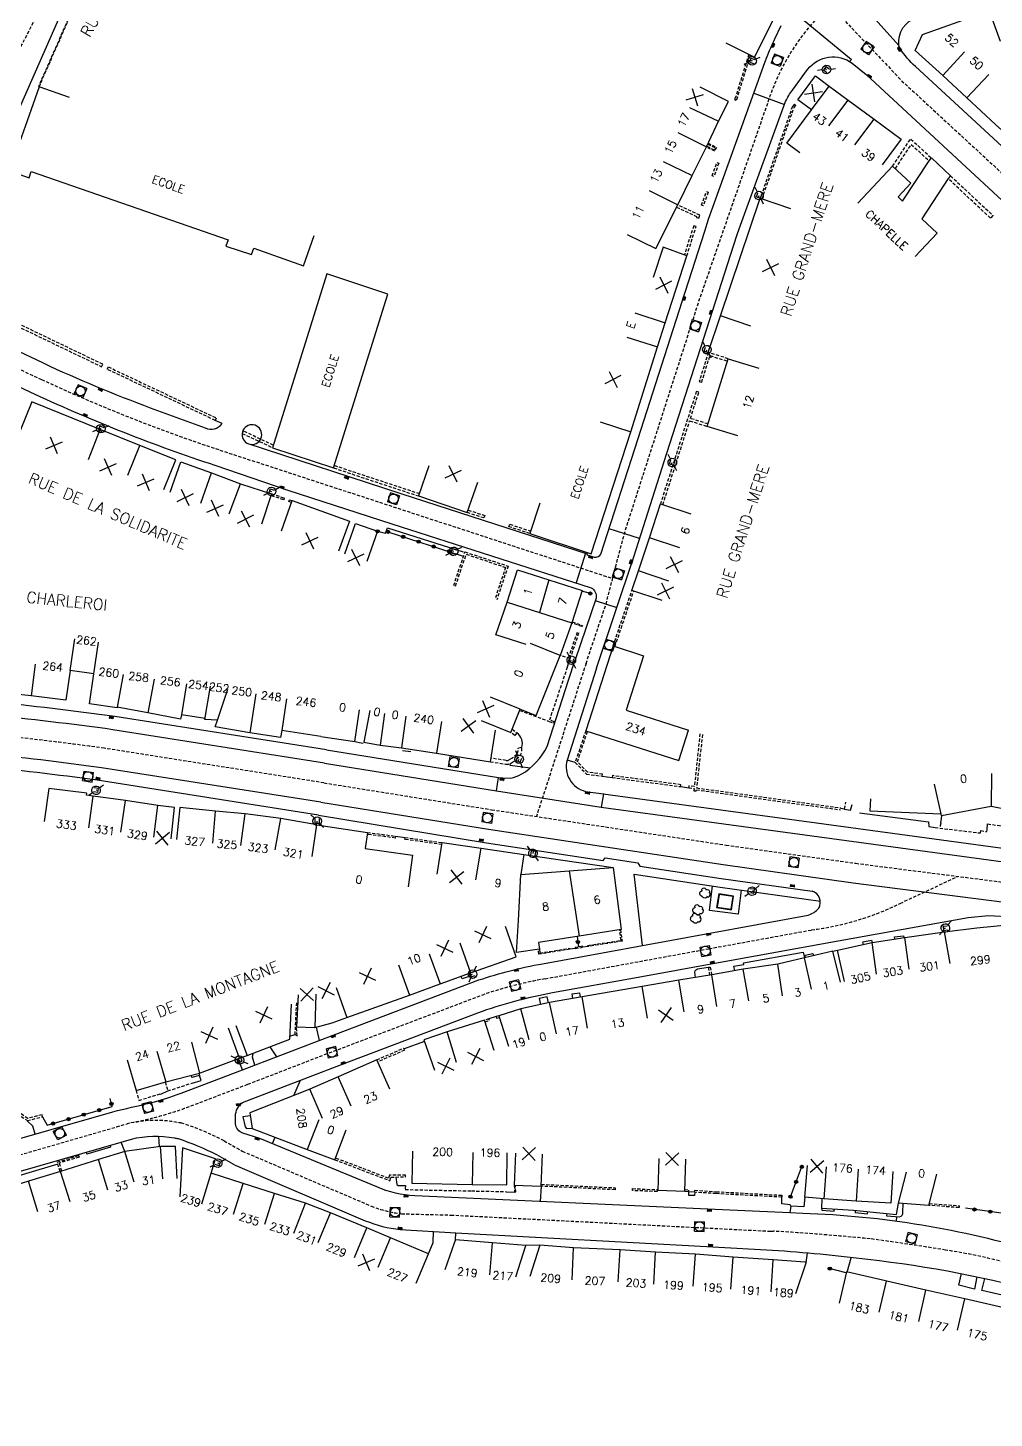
# Model space of a CAD drawing. Header units: millimetres. Extents: x 155999 to 157000, y 121000 to 122000.
# Drawn here: x 156658.4 to 156809.3, y 121333.4 to 121550.5 of the extents above; entities that cross this region are included whole.
import ezdxf
from ezdxf.enums import TextEntityAlignment as Align

# ---------------------------------------------------------------- set-up
doc = ezdxf.new("R2010")
doc.units = ezdxf.units.MM
doc.linetypes.add('DASHED', pattern=[0.75, 0.5, -0.25])
doc.layers.get('0').update_dxf_attribs({"linetype": 'CONTINUOUS'})
for name, color, linetype in [('W0001', 6, 'DASHED'), ('W0008', 7, 'CONTINUOUS'), ('W0100', 7, 'CONTINUOUS'), ('W0112', 1, 'DASHED'), ('W0300', 7, 'CONTINUOUS'), ('W0322', 7, 'CONTINUOUS'), ('W0334', 7, 'CONTINUOUS'), ('W0400', 7, 'CONTINUOUS'), ('W0420', 7, 'CONTINUOUS'), ('W0471', 7, 'CONTINUOUS'), ('W0984', 7, 'CONTINUOUS'), ('W0989', 7, 'CONTINUOUS'), ('W0991', 7, 'CONTINUOUS'), ('W1102', 7, 'CONTINUOUS')]:
    doc.layers.add(name, color=color, linetype=linetype)
doc.styles.get("Standard").update_dxf_attribs({"font": 'romans.shx', "width": 0.85})

# ---------------------------------------------------------------- blocks, each defined once
blk = doc.blocks.new('T420')
for p, q in [((0.75, 0.75), (-0.75, 0.75)), ((-0.75, 0.75), (-0.75, -0.75)), ((0.75, 0.75), (0.75, -0.75)), ((0.75, -0.75), (-0.75, -0.75))]:
    blk.add_line(p, q)
blk.add_ellipse((0, 0), major_axis=(-0.53, 0.53), ratio=1, start_param=3.926991, end_param=10.210176)
blk = doc.blocks.new('T400')
for p, q in [((-0.15, 0.3), (0.15, 0.3)), ((-0.15, -0.25), (-0.15, 0.3)), ((-0.15, 0.15), (0.15, 0.15)), ((-0.15, 0), (0.15, 0)), ((0.15, 0.3), (0.15, -0.25)), ((-0.15, -0.15), (0.15, -0.15)), ((-0.15, -0.25), (-0.15, -0.3)), ((-0.15, -0.3), (0.15, -0.3)), ((0.15, -0.3), (0.15, -0.25))]:
    blk.add_line(p, q)
blk = doc.blocks.new('T471')
for p, q in [((-0.333334, 0.333334), (-0.333334, -0.333334)), ((-0.333334, 0.333334), (0.333334, 0.333334)), ((-0.333334, 0), (0, 0)), ((0.500001, 0.500001), (1.000002, 1.000002)), ((-0.500001, -0.500001), (-1.000002, -1.000002)), ((-0.333334, -0.333334), (0.333334, -0.333334))]:
    blk.add_line(p, q)
blk.add_ellipse((0, 0), major_axis=(0.471405, 0.471405), ratio=1, start_param=5.4977871438, end_param=11.780972451)
blk = doc.blocks.new('T300')
for p, q in [((-0.8, 0.51), (-0.86, 0.34)), ((-0.86, 0.34), (-0.86, 0.17)), ((-0.86, 0.17), (-0.74, 0.06)), ((-0.69, 0.63), (-0.8, 0.51)), ((-0.8, -0.06), (-0.74, 0.06)), ((-0.74, 0.06), (-0.69, 0.11)), ((-0.57, 0.69), (-0.69, 0.63)), ((-0.46, 0.69), (-0.57, 0.69)), ((-0.29, 0.63), (-0.46, 0.69)), ((-0.29, 0.63), (-0.17, 0.74)), ((-0.23, 0.57), (-0.29, 0.63)), ((-0.17, 0.74), (-0.06, 0.8)), ((-0.06, 0.8), (0.06, 0.8)), ((0.06, 0.8), (0.23, 0.74)), ((0.23, 0.74), (0.34, 0.63)), ((0.34, 0.63), (0.4, 0.51)), ((0.46, 0.46), (0.34, 0.46)), ((0.4, 0.51), (0.4, 0.46)), ((0.57, 0.4), (0.46, 0.46)), ((0.57, 0.4), (0.69, 0.29)), ((0.69, 0.29), (0.74, 0.17)), ((0.74, 0.06), (0.69, -0.17)), ((0.74, 0.17), (0.74, 0.06)), ((-0.8, -0.17), (-0.8, -0.06)), ((-0.8, -0.23), (-0.8, -0.17)), ((-0.74, -0.34), (-0.8, -0.23)), ((-0.69, -0.4), (-0.74, -0.34)), ((-0.51, -0.46), (-0.69, -0.4)), ((-0.4, -0.46), (-0.51, -0.46)), ((-0.4, -0.46), (-0.34, -0.46)), ((-0.34, -0.46), (-0.34, -0.4)), ((-0.34, -0.51), (-0.34, -0.46)), ((-0.29, -0.63), (-0.34, -0.51)), ((-0.17, -0.74), (-0.29, -0.63)), ((-0.06, -0.8), (-0.17, -0.74)), ((0.06, -0.8), (-0.06, -0.8)), ((0.17, -0.74), (0.06, -0.8)), ((0.23, -0.69), (0.17, -0.74)), ((0.29, -0.46), (0.23, -0.46)), ((0.29, -0.63), (0.23, -0.69)), ((0.46, -0.4), (0.29, -0.46)), ((0.34, -0.51), (0.29, -0.63)), ((0.34, -0.51), (0.34, -0.46)), ((0.57, -0.34), (0.46, -0.4)), ((0.63, -0.29), (0.57, -0.34)), ((0.69, -0.17), (0.63, -0.29))]:
    blk.add_line(p, q)
blk = doc.blocks.new('t322o')
at = {"color": 0, "linetype": 'Continuous'}
for radius in [0.25, 0.15]:
    blk.add_circle((0, 0), radius, dxfattribs=at)
blk = doc.blocks.new('t991o')
at = {"color": 0, "linetype": 'Continuous'}
for p, q in [((-1, 1), (1, -1)), ((-1, -1), (1, 1))]:
    blk.add_line(p, q, dxfattribs=at)

msp = doc.modelspace()

# ---------------------------------------------------------------- linework, layer by layer
at = {"layer": 'W0001', "flags": 128}
for points in [[(156473.19, 121740.25), (156488.24, 121731.59), (156535.12, 121704.7), (156567.39, 121686.25), (156581.24, 121678.28), (156617.28, 121657.54), (156656.65, 121635.19), (156692.08, 121614.92), (156713.06, 121602.29, -0.011708), (156758.64, 121573.38), (156772.71, 121564.41, -0.052431), (156778.62, 121559.36), (156794.91, 121542.19), (156814.81, 121523.84), (156828.76, 121510.98), (156860.75, 121481.64), (156885.26, 121459.31), (156888.8, 121456.11, -0.026908), (156901.7, 121442.1, -0.024005), (156907.62, 121434.69), (156923.71, 121412.62)], [(156636.22, 121506.98), (156658.72, 121550.26, 0.148044), (156664.84, 121582.88, -3.756714)], [(156745.57, 121451.24), (156748.69, 121460.52), (156751.55, 121471.5), (156763.2, 121507.81), (156774.34, 121539.87, -0.126615), (156783.72, 121553.98, -0.210922)]]:
    msp.add_lwpolyline(points, format="xyb", dxfattribs=at)
at = {"layer": 'W0001'}
for points in [[(156602.7, 121522.7), (156624.07, 121512.68), (156660.55, 121495.56, 0.028906), (156688.38, 121484.56), (156749.73, 121464.51)], [(156704.64, 121432.59), (156670.34, 121437.99, 0.01822), (156632.2, 121441.86, 0.019069), (156604.13, 121442.89)], [(156704.64, 121432.59), (156730.83, 121428.4), (156767.45, 121422.87), (156787.69, 121420.03), (156821.09, 121415.75), (156840.59, 121413.23), (156870.62, 121409.28, -0.03031), (156883.81, 121406.8), (156902.82, 121401.03), (156923.15, 121393.84), (156934.01, 121389.73), (156959.64, 121380.03), (156968.88, 121376.58), (156998.19, 121365.58), (157000, 121364.89)], [(156675.3, 121379.64, 0.002418), (156678.13, 121380.31, 0.022511), (156683.16, 121381.88), (156692.77, 121385.53), (156704.73, 121390.15), (156729.62, 121399.56, -0.034391), (156739.18, 121402), (156764.75, 121406.69), (156780.78, 121409.62, 0.082786), (156794.65, 121413.77), (156803.63, 121417.99)], [(156607.75, 121360.1), (156651.22, 121372.78), (156653.48, 121373.44), (156672.26, 121378.87), (156673.92, 121379.35, -0.107336), (156681.7, 121379.57, -0.007706), (156682.47, 121379.44, -0.042636), (156689.04, 121376.7), (156691.88, 121375.08), (156712.03, 121366.5, 0.06955), (156716.75, 121365.3), (156724.46, 121365.1), (156774.28, 121362.58), (156774.82, 121362.58, -0.009605), (156789.94, 121361.39, -0.006178), (156801.73, 121359.63, -0.042049), (156816.62, 121356.05), (156829.14, 121351.99), (156851.69, 121343.85), (156900.18, 121326.48), (156924.01, 121318.84), (156968.76, 121303.38)]]:
    msp.add_lwpolyline(points, format="xyb", dxfattribs=at)
at = {"layer": 'W0001', "flags": 128}
msp.add_lwpolyline([(156745.57, 121451.24), (156737.82, 121427.34)], dxfattribs=at)
at = {"layer": 'W0008'}
for points in [[(156926.17, 121414.44), (156908.08, 121439.2, 0.016021), (156905.01, 121443.02), (156895.85, 121453.28, 0.033371), (156888.6, 121460.37), (156863.28, 121483.48), (156831.38, 121512.76), (156816.58, 121526.4), (156797, 121544.44, -0.06222), (156794.65, 121547.25, -0.083538), (156794.44, 121547.76, -0.362361), (156797.29, 121552.17), (156818.09, 121559.76), (156840.82, 121567.93), (156859.81, 121574.75), (156883.9, 121583.8)], [(156670.42, 121582.98), (156670.7, 121571.42, -0.121823), (156669.63, 121566.58), (156656.67, 121537.06)], [(156693.23, 121485.44, 8.862641), (156692.58, 121485.66), (156716.8, 121477.72), (156745.74, 121468.37), (156745.68, 121468.19), (156746.86, 121467.83, 0.29392), (156747.9, 121468.3), (156753.72, 121486.38), (156761.04, 121509.21), (156764.11, 121518.74), (156764.71, 121520.63), (156765.35, 121522.5), (156773.51, 121545.07), (156774.24, 121546.93, -0.012097), (156775.05, 121548.76), (156776.04, 121550.85, 0.3257)], [(156747.21, 121450.5), (156753.01, 121467.88), (156758.2, 121484.08), (156765.35, 121506.41), (156768.58, 121516.46), (156769.22, 121518.37), (156769.88, 121520.25), (156776.74, 121539, -0.054807), (156777.81, 121540.75), (156780.17, 121544, -0.408736), (156787.14, 121544.96), (156789.3, 121543.21), (156812.71, 121521.56), (156826.67, 121508.7), (156858.67, 121479.36), (156883.18, 121457.02), (156886.68, 121453.86, -0.026894), (156899.35, 121440.09, -0.024153), (156905.12, 121432.87), (156921.26, 121410.81)], [(156586.33, 121467.32), (156594.27, 121487.82), (156603.94, 121513.15, -0.343723), (156611.12, 121515.99), (156623.01, 121510.42), (156659.5, 121493.29, 0.028912), (156687.6, 121482.19), (156699.01, 121478.28), (156715.25, 121473.02), (156746.37, 121463.06, -0.332346), (156747.13, 121461.45), (156743.87, 121451.78)], [(156646.2, 121505.05), (156660.78, 121498.16, 0.020319), (156677.51, 121491.17), (156686.1, 121488.03, 0.372427), (156688.72, 121488.69), (156687.66, 121489.19)], [(156731.61, 121431.37), (156731.92, 121433.45), (156732.57, 121433.4), (156733.84, 121433.34, 0.097141), (156735.45, 121433.93, 0.147056), (156739.5, 121438.28), (156742.85, 121448.65), (156743.87, 121451.78)], [(156747.21, 121450.5), (156742.61, 121436.14, 0.420141), (156745.48, 121431.26), (156748.27, 121430.86), (156747.94, 121428.81)], [(156704.72, 121435.69), (156671.69, 121440.89, 0.016718), (156632.71, 121444.87, 0.018582), (156602.11, 121445.86), (156584.47, 121447.52)], [(156704.16, 121429.56), (156669.89, 121434.94, 0.018213), (156631.98, 121438.79, 0.021497), (156601.84, 121439.71), (156601.76, 121439.43), (156582.12, 121437.11)], [(156704.72, 121435.69), (156731.61, 121431.37), (156747.94, 121428.81), (156818.03, 121419.25), (156872.58, 121412.11, -0.03078), (156890.62, 121408.02), (156900.68, 121404.88), (156919.33, 121398.53), (156920.04, 121400.41, 0.777468), (156924.56, 121406.2), (156921.26, 121410.81)], [(156704.16, 121429.56), (156730.35, 121425.37), (156767, 121419.83), (156787.28, 121416.99), (156820.7, 121412.71), (156840.19, 121410.18), (156870.23, 121406.23, -0.030158), (156882.99, 121403.84), (156901.86, 121398.11), (156922.1, 121390.96), (156932.93, 121386.86), (156958.56, 121377.16), (156967.8, 121373.7), (156997.1, 121362.7), (157000, 121361.61)], [(156599.58, 121389.19), (156608.9, 121368.64, 0.148186), (156611.4, 121366.14, 0.059038), (156614.95, 121365.38, 0.052061), (156618.44, 121365.78), (156635.15, 121370.63), (156652.01, 121375.57), (156671.66, 121381.24, 0.003383), (156677.55, 121382.62, 0.022324), (156682.33, 121384.12), (156691.92, 121387.75), (156703.88, 121392.38), (156728.82, 121401.81, -0.034564), (156738.75, 121404.35), (156764.32, 121409.03), (156780.27, 121411.95, 0.160911), (156781.9, 121413.01, 0.490959), (156780.88, 121415.68)], [(156816.21, 121359.25, 0.06657), (156779.42, 121365.33), (156777.4, 121365.43), (156766.88, 121365.9), (156718.82, 121368.08, -0.088826), (156712.9, 121369.51), (156694.62, 121377.07), (156691.97, 121377.88, -0.268467), (156690.8, 121379.33), (156690.81, 121380.57, -0.220821), (156691.91, 121382.66), (156707.4, 121388.6), (156728.66, 121396.68, -0.040105), (156740.35, 121399.84), (156753.69, 121402.26), (156765.68, 121404.45), (156784.94, 121407.94), (156805.25, 121411.56), (156808.42, 121411.86), (156812.22, 121411.68)], [(156654.17, 121371.07), (156672.95, 121376.5), (156674.56, 121376.97, -0.107157), (156681.28, 121377.14, -0.006466), (156681.87, 121377.04, -0.041357), (156687.85, 121374.53), (156690.78, 121372.87), (156711.08, 121364.22, 0.070615), (156716.55, 121362.84), (156725.23, 121362.33), (156765.36, 121360.14), (156774.69, 121359.61, -0.017182), (156789.59, 121358.19, -0.042023), (156817.78, 121352.69), (156828.19, 121349.34), (156846.22, 121342.81), (156893.09, 121326.42, -0.202906), (156893.76, 121324.33)]]:
    msp.add_lwpolyline(points, format="xyb", dxfattribs=at)
msp.add_lwpolyline([(156753.95, 121419.59), (156766.69, 121417.67), (156780.88, 121415.68)], dxfattribs=at)
at = {"layer": 'W0100'}
for points in [[(156767.4, 121548.14), (156771.88, 121545.9), (156775.41, 121552.96), (156774.42, 121556.31), (156772.24, 121557.84), (156767.32, 121561.19), (156761.85, 121564.86), (156759.07, 121560.71)], [(156817.27, 121535.17), (156813.93, 121531.46), (156809.52, 121535.42), (156805.06, 121539.56), (156801.27, 121543.06), (156796.95, 121546.98), (156798.13, 121549.45), (156808.55, 121553.14), (156810.22, 121548.42)], [(156778.95, 121530.99), (156776.94, 121532.48), (156780.77, 121537.68), (156778.67, 121539.23), (156781.42, 121542.98)], [(156781.42, 121542.98), (156783.53, 121541.41), (156786.49, 121539.22), (156790.54, 121536.22), (156794.76, 121533.1), (156791.79, 121529.08)], [(156664.88, 121539.62), (156660.16, 121541.27), (156655.55, 121528.16), (156658.58, 121527.09), (156658.93, 121528.08), (156689.68, 121517.41), (156689.34, 121516.42), (156693.33, 121515.09), (156693.68, 121516.08), (156701.42, 121513.34), (156703.09, 121518.06)], [(156751.99, 121518.24), (156756.46, 121516.01), (156759.89, 121522.87), (156762.13, 121527.44), (156764.36, 121531.93), (156766.26, 121535.93), (156767.83, 121538.97), (156763.38, 121541.25)], [(156788.04, 121523.09), (156793.45, 121528.9), (156796.3, 121526.25), (156794.29, 121524.1), (156794.99, 121523.45), (156799.13, 121529.73), (156799.5, 121530.17), (156802.5, 121527.38), (156802.13, 121526.94), (156797.99, 121520.66), (156800.39, 121518.42), (156796.98, 121514.76)], [(156771.28, 121503.91), (156766.55, 121505.51), (156772.77, 121523.88), (156777.5, 121522.27)], [(156738.37, 121476.26), (156736.81, 121471.51), (156746.38, 121468.36), (156752.55, 121487.42), (156756.71, 121500.7), (156757.94, 121504.43), (156761.3, 121514.9), (156757.6, 121516.26), (156756.03, 121511.51)], [(156769.28, 121486.76), (156764.5, 121488.24), (156767.79, 121498.82), (156772.56, 121497.33)], [(156679.65, 121478.38), (156681.52, 121483.02), (156675.89, 121485.29), (156669.7, 121487.76), (156659.03, 121492.08), (156657.16, 121487.44)], [(156680.61, 121477.99), (156682.27, 121482.7), (156687.09, 121481.01), (156691.61, 121479.3), (156696.44, 121477.73), (156694.9, 121472.98)], [(156721.02, 121482.12), (156719.41, 121477.39), (156727.03, 121474.79), (156728.65, 121479.52)], [(156698, 121471.95), (156699.68, 121476.66), (156708.62, 121473.46), (156706.93, 121468.75)], [(156757.48, 121461.06), (156752.74, 121462.65), (156753.76, 121465.68), (156755.47, 121470.86), (156757.19, 121476.17), (156761.95, 121474.62)], [(156707.9, 121468.37), (156709.55, 121473.09), (156713, 121471.87), (156711.34, 121467.16)], [(156736.22, 121454.2), (156731.46, 121455.73), (156733.27, 121460.83), (156734.84, 121465.88), (156739.76, 121464.28), (156744.94, 121462.65), (156743.36, 121457.6), (156741.55, 121452.5)], [(156749.8, 121453.98), (156745.52, 121440.73), (156760.07, 121436.06), (156761.59, 121440.82)], [(156704.15, 121439.83), (156698.07, 121440.77), (156697.87, 121439.67), (156693.06, 121440.42), (156687.67, 121441.32), (156688.01, 121442.36), (156686.05, 121442.48), (156686.08, 121442.62), (156682.38, 121443.23), (156682.26, 121442.55), (156677.13, 121443.52), (156672.33, 121444.43), (156672.32, 121444.32), (156668.05, 121444.93), (156668.72, 121449.59), (156665, 121450.13), (156664.33, 121445.48), (156658.89, 121446.18), (156652.58, 121446.87), (156647.57, 121447.47), (156648.16, 121452.44)], [(156729.2, 121442.33), (156733.84, 121440.47), (156735.3, 121444.1), (156737.78, 121443.1), (156741.55, 121452.5)], [(156754.56, 121452.44), (156751.81, 121443.96), (156761.59, 121440.82)], [(156704.15, 121439.83), (156709.47, 121439.04), (156710.21, 121443.98)], [(156711.79, 121443.87), (156710.88, 121438.95), (156713.43, 121438.48), (156716.76, 121438.04), (156722.21, 121437.23), (156730.63, 121435.88), (156731.42, 121440.81)], [(156680.78, 121423.84), (156681.28, 121428.76), (156678.69, 121429.07), (156673.66, 121429.81), (156668.59, 121430.52), (156667.55, 121430.66), (156667.6, 121430.97), (156661.65, 121431.72), (156660.93, 121426.53)], [(156801.06, 121427.51), (156800, 121432.39)], [(156801.06, 121427.51), (156808.85, 121428.94), (156812.72, 121428.19), (156815.92, 121427.63), (156820.94, 121426.73), (156825.27, 121426.06), (156826.04, 121431)], [(156703.54, 121426.03), (156697.89, 121427.03), (156692.33, 121427.77), (156687.72, 121428.15), (156682.13, 121428.73), (156681.62, 121423.75)], [(156703.54, 121426.03), (156711.42, 121424.86), (156711.05, 121422.35), (156714.06, 121421.91), (156718.46, 121421.3), (156717.77, 121416.34)], [(156722.33, 121418.33), (156723.12, 121423.27), (156729.17, 121422.38), (156735.85, 121421.39), (156735.36, 121418.29), (156749.8, 121419.39), (156751.07, 121409.68), (156744.49, 121408.65), (156738.13, 121407.66), (156738.28, 121406.61), (156734.71, 121406.08)], [(156700.59, 121399.47), (156700.35, 121394.48), (156703.21, 121394.39), (156705.92, 121395.12), (156708.22, 121395.93), (156717.99, 121399.45), (156722.81, 121401.2), (156727.55, 121402.91), (156734.66, 121405.42), (156733, 121410.14)], [(156734.71, 121406.08), (156735.03, 121411.07)], [(156785.92, 121401.57), (156784.82, 121406.44), (156790.26, 121407.68), (156795.34, 121408.46), (156801.56, 121409.3), (156806.61, 121409.96), (156811.91, 121410.48), (156816.1, 121409.99), (156821.5, 121409.35), (156821.49, 121409.18), (156821.69, 121409.22), (156822.01, 121406.13), (156827.05, 121406.55), (156835.25, 121407.56), (156834.29, 121402.4)], [(156785.29, 121401.44), (156784.13, 121406.31), (156779.66, 121405.24), (156775.5, 121404.28), (156770.09, 121403.49), (156765.19, 121402.6), (156760.06, 121401.76), (156754.34, 121400.77), (156744.97, 121399.19), (156739.87, 121398.29), (156735.39, 121397.3), (156731.97, 121396.23), (156733.47, 121391.46)], [(156690.86, 121394.68), (156692.65, 121390.01), (156699.31, 121392.55), (156699.58, 121398.01)], [(156731.21, 121390.77), (156729.71, 121395.54), (156723.86, 121393.71), (156720.26, 121392.46), (156721.9, 121387.74)], [(156673.89, 121389.34), (156675.29, 121384.54), (156679.94, 121385.9), (156685.2, 121387.25), (156691.47, 121389.59), (156689.72, 121394.28)], [(156714.93, 121384.77), (156712.91, 121389.34), (156706.87, 121386.67), (156702.43, 121384.75), (156693.08, 121381.08), (156693.42, 121378.62), (156702.04, 121375.32), (156706.32, 121373.74), (156708.11, 121378.41)], [(156681.74, 121370.82), (156681.43, 121375.82), (156679.12, 121375.78), (156673.53, 121375.04)], [(156719.06, 121354.45), (156720.99, 121359.06), (156715.05, 121361.56), (156711.34, 121363.1), (156705.64, 121365.45), (156701.74, 121366.95), (156696.93, 121368.46), (156692.03, 121370.01), (156687, 121371.62), (156687.68, 121373.87), (156682.53, 121375.6), (156682.14, 121367.92)], [(156718.47, 121375.06), (156718.36, 121370.06), (156727.8, 121369.86), (156733.21, 121369.8), (156733.27, 121374.8)], [(156673.52, 121375.03), (156669.43, 121373.77), (156663.49, 121371.91), (156658.5, 121370.39), (156653.52, 121368.84), (156655.01, 121364.07)], [(156734.53, 121374.74), (156734.36, 121369.74), (156738.58, 121369.6), (156738.75, 121374.6)], [(156761.08, 121373.8), (156760.95, 121368.8), (156756.84, 121368.91), (156756.97, 121373.91)], [(156793.48, 121371.92), (156793.17, 121366.93), (156787.78, 121367.27), (156782.73, 121367.62), (156779.73, 121367.88), (156780.16, 121372.86)], [(156794.37, 121366.93), (156795.62, 121371.77)], [(156799.1, 121366.61), (156800.35, 121371.46)], [(156799.1, 121366.61), (156794.37, 121366.93)], [(156734.61, 121355.44), (156736.18, 121360.33), (156730.95, 121360.76), (156725.2, 121361.25), (156725, 121360.73), (156723.53, 121356.54)], [(156778.34, 121352.84), (156779.95, 121357.64), (156779.78, 121357.76), (156774.78, 121358.08), (156768.55, 121358.54), (156762.66, 121358.97), (156756.42, 121359.31), (156750.9, 121359.67), (156743.62, 121359.96), (156738.34, 121360.39), (156736.78, 121355.5)], [(156847.98, 121334.11), (156849.82, 121338.76), (156845.14, 121340.61), (156840.47, 121342.42), (156832.3, 121345.71), (156826.95, 121347.78), (156826.65, 121346.95), (156822.18, 121347.98), (156817.01, 121349.21), (156810.83, 121350.6), (156804.71, 121352), (156798.62, 121353.37), (156786.24, 121356.22), (156785.12, 121351.35)]]:
    msp.add_lwpolyline(points, dxfattribs=at)
for points in [[(156705.07, 121512.09), (156696.61, 121484.93), (156706.15, 121481.76), (156714.61, 121508.92)], [(156768.21, 121412.87), (156768.54, 121414.85), (156766.37, 121415.16), (156766.04, 121413.17)]]:
    msp.add_lwpolyline(points, close=True, dxfattribs=at)
at = {"layer": 'W0112'}
for points in [[(156660.15, 121541.29), (156671.41, 121566.89), (156679.95, 121586.21), (156690.05, 121609.22), (156689.97, 121609.26), (156679.87, 121586.25), (156671.32, 121566.92), (156660.06, 121541.32)], [(156766.29, 121529.36), (156765.55, 121527.29), (156765.27, 121527.39), (156766, 121529.46)], [(156763.61, 121522.79), (156764.36, 121524.92), (156764.64, 121524.82), (156763.89, 121522.69)], [(156687.66, 121489.19), (156670.8, 121497.17), (156670.97, 121497.54), (156687.83, 121489.56)], [(156760.39, 121432.3), (156749.7, 121433.72), (156749.66, 121433.42), (156760.35, 121432)], [(156745.02, 121407.07), (156743.86, 121406.88), (156743.88, 121406.73), (156745.04, 121406.92)], [(156660.61, 121380.76), (156658.39, 121380.18), (156655.66, 121382.04), (156655.48, 121381.78), (156658.33, 121379.84), (156660.69, 121380.46)], [(156756.7, 121368.77), (156752.81, 121368.92), (156752.83, 121369.22), (156756.71, 121369.07)], [(156776.13, 121367.9), (156765.88, 121368.44), (156762.53, 121368.67), (156762.55, 121368.97), (156765.9, 121368.74), (156776.15, 121368.2)]]:
    msp.add_lwpolyline(points, close=True, dxfattribs=at)
for points in [[(156770.97, 121546.35), (156768.88, 121539.52), (156768.74, 121539.48), (156768.84, 121539.19), (156769.12, 121539.29), (156771.24, 121546.22)], [(156773.05, 121523.78), (156778.05, 121538.04), (156778.34, 121538.38), (156778.11, 121538.57), (156777.79, 121538.2), (156772.77, 121523.88)], [(156764.62, 121532.47), (156765.96, 121531.83), (156765.69, 121531.21), (156764.34, 121531.88)], [(156764.56, 121532.34), (156765.78, 121531.76), (156765.62, 121531.4), (156764.4, 121532.01)], [(156793.45, 121528.9), (156795.93, 121532.67), (156796.3, 121533.11), (156799.5, 121530.17)], [(156793.88, 121528.51), (156796.36, 121532.28), (156799.13, 121529.73)], [(156802.5, 121527.38), (156809.1, 121521.21), (156808.71, 121520.79), (156802.13, 121526.94)], [(156759.7, 121522.49), (156762.84, 121521.02), (156762.8, 121520.89), (156763.17, 121520.76), (156763.34, 121521.23), (156759.88, 121522.85)], [(156761.3, 121514.9), (156762.76, 121519.45), (156762.38, 121519.57), (156760.92, 121515.04)], [(156652.64, 121505.88), (156669.92, 121497.58), (156670.09, 121497.95), (156652.78, 121506.27)], [(156767.79, 121498.82), (156764.66, 121499.8), (156763.25, 121495.26), (156763.63, 121495.14), (156764.92, 121499.3), (156767.67, 121498.44)], [(156764.62, 121488.63), (156761.87, 121489.5), (156763.17, 121493.58), (156762.79, 121493.7), (156757.19, 121476.17)], [(156757.57, 121476.04), (156761.75, 121489.12), (156764.5, 121488.24)], [(156696.73, 121485.32), (156692.03, 121487.53), (156691.86, 121487.16), (156696.61, 121484.93)], [(156706.15, 121481.76), (156719.41, 121477.39)], [(156706.27, 121482.15), (156719.54, 121477.77)], [(156696.44, 121477.73), (156698.44, 121477.08), (156698.35, 121476.79), (156696.34, 121477.45)], [(156699.58, 121476.37), (156699.16, 121476.52), (156699.25, 121476.8), (156699.68, 121476.66)], [(156727.16, 121475.17), (156729.76, 121474.33), (156729.63, 121473.95), (156727.03, 121474.79)], [(156736.81, 121471.51), (156733.53, 121472.59), (156733.66, 121472.98), (156736.94, 121471.89)], [(156724.9, 121463.42), (156726.66, 121468.66), (156733.39, 121466.43), (156731.63, 121461.19)], [(156725.18, 121463.33), (156726.85, 121468.29), (156733, 121466.24), (156731.34, 121461.29)], [(156749.8, 121453.98), (156752.74, 121462.65)], [(156750.08, 121453.88), (156753.03, 121462.55)], [(156743.41, 121457.74), (156745, 121457.17), (156744.93, 121456.99), (156743.35, 121457.56)], [(156742.96, 121451.52), (156743.1, 121452), (156741.55, 121452.5)], [(156735.21, 121443.9), (156739.82, 121442.18), (156740.52, 121441.9), (156740.61, 121442.14), (156739.9, 121442.42), (156742.64, 121450.55)], [(156734.04, 121440.97), (156734.75, 121440.39), (156734.43, 121440), (156733.84, 121440.47)], [(156745.52, 121440.73), (156743.88, 121435.78), (156745.63, 121433.97), (156748.11, 121433.63), (156748.15, 121433.93), (156745.78, 121434.26), (156744.22, 121435.86), (156745.8, 121440.64)], [(156763.36, 121440.25), (156762.48, 121432.02), (156761.64, 121432.1), (156761.61, 121431.8), (156762.45, 121431.72), (156762.41, 121431.36)], [(156710.44, 121438.82), (156710.76, 121438.77)], [(156763.74, 121440.13), (156762.84, 121431.8), (156768.84, 121430.97), (156785.36, 121428.68)], [(156762.41, 121431.36), (156762.79, 121431.32), (156762.81, 121431.5), (156785.32, 121428.38)], [(156785.38, 121428.63), (156785.95, 121428.5), (156786.12, 121429.58)], [(156801.07, 121427.51), (156800.85, 121425.85), (156800.94, 121425.84), (156801.16, 121427.53)], [(156800.07, 121425.61), (156807.18, 121424.76), (156807.22, 121425.13), (156808.15, 121424.98), (156808.2, 121425.29)], [(156808.29, 121426.17), (156810.13, 121425.92), (156811.95, 121425.74), (156811.78, 121424.59), (156812.16, 121424.51)], [(156711.42, 121424.86), (156715.82, 121424.26), (156715.78, 121423.97), (156711.37, 121424.57)], [(156723.07, 121422.97), (156717.27, 121423.75), (156717.31, 121424.05), (156723.12, 121423.27)], [(156750.95, 121409.66), (156751.21, 121407.87), (156745.88, 121407.05), (156745.86, 121407.2), (156751.04, 121407.99), (156750.8, 121409.64)], [(156738.28, 121406.58), (156738.35, 121406.02), (156743.01, 121406.75), (156743.04, 121406.61), (156738.22, 121405.84), (156738.13, 121406.56)], [(156764.92, 121402.56), (156764.71, 121403.79), (156764.97, 121403.83), (156765.18, 121402.6)], [(156700.33, 121398.26), (156700.09, 121393.3), (156700.46, 121393.09), (156700.35, 121394.48)], [(156729.8, 121395.26), (156730.47, 121395.46), (156730.38, 121395.75), (156729.71, 121395.54)], [(156731.97, 121396.23), (156731.51, 121396.11), (156731.58, 121395.82), (156732.06, 121395.94)], [(156712.91, 121389.34), (156717.08, 121391.16), (156717.22, 121390.84), (156713.05, 121389.02)], [(156675.29, 121384.54), (156675.73, 121383.01), (156679.12, 121384.03)], [(156679.85, 121385.88), (156680.27, 121384.5), (156684.05, 121385.71)], [(156663.43, 121371.9), (156662.98, 121373.36), (156666.32, 121374.39), (156666.39, 121374.15), (156663.29, 121373.2), (156663.67, 121371.97)], [(156706.32, 121373.74), (156714.93, 121370.46), (156715.08, 121371.02), (156717.4, 121371.07), (156717.4, 121371.35), (156714.86, 121371.31), (156714.74, 121370.84), (156706.42, 121374.01)], [(156717.37, 121369.69), (156717.34, 121369.08), (156727.68, 121368.87), (156733.12, 121368.75)], [(156734.36, 121369.74), (156734.4, 121368.69), (156734.59, 121368.7), (156734.54, 121369.74)], [(156738.59, 121369.9), (156750.12, 121369.35), (156750.1, 121369.05), (156738.6, 121369.6)], [(156760.96, 121369.11), (156761.59, 121368.99), (156761.54, 121368.7), (156760.95, 121368.8)], [(156799.18, 121366.91), (156803.84, 121366.56), (156803.82, 121366.26), (156799.1, 121366.61)]]:
    msp.add_lwpolyline(points, dxfattribs=at)
at = {"layer": 'W0112', "flags": 128}
msp.add_lwpolyline([(156743.1, 121452), (156744.45, 121455.98), (156744.16, 121456.08), (156742.82, 121452.09)], dxfattribs=at)
at = {"layer": 'W0112'}
msp.add_lwpolyline([(156730.63, 121435.88), (156732.99, 121435.52, 0.155902), (156733.75, 121435.63), (156734.11, 121435.84, 0.105313), (156735.25, 121436.83, 0.216044), (156735.53, 121438.11), (156734.97, 121437.99, -0.215647), (156734.79, 121437.18, -0.105858), (156733.82, 121436.34), (156733.48, 121436.14, -0.149862), (156733.08, 121436.09), (156730.71, 121436.44)], format="xyb", dxfattribs=at)
at = {"layer": 'W0322'}
for points in [[(156713, 121471.87), (156714.23, 121471.57)], [(156714.64, 121471.79), (156726.21, 121468.06)], [(156746.24, 121462.16), (156744.9, 121462.51)], [(156744.18, 121408.6), (156744.4, 121406.97)], [(156660.69, 121380.46), (156661.43, 121379.11), (156671.55, 121382.06), (156671.23, 121383.3)], [(156777.49, 121367.96), (156779.38, 121372.93)], [(156811.18, 121365.29), (156804.84, 121366.16)], [(156786.21, 121356.09), (156783.37, 121356.79)]]:
    msp.add_lwpolyline(points, dxfattribs=at)
at = {"layer": 'W0334'}
for points in [[(156787.51, 121555.47), (156794.44, 121547.76)], [(156776.68, 121554.09), (156787.02, 121545.57), (156786.71, 121545.25)], [(156771.79, 121540.3), (156776.57, 121538.54)], [(156764.66, 121499.8), (156766.55, 121505.51)], [(156714.23, 121471.57), (156714.57, 121472.44), (156726.39, 121468.66)], [(156753.93, 121470.74), (156749.17, 121472.25)], [(156745.48, 121468.46), (156744.05, 121463.8)], [(156747.01, 121461.09), (156750.37, 121459.96)], [(156742.64, 121450.55), (156742.96, 121451.52)], [(156709.47, 121439.04), (156710.44, 121438.82)], [(156716.93, 121437.65), (156718.22, 121437.47)], [(156743.88, 121435.78), (156742.61, 121436.14)], [(156733.7, 121435.61), (156733.67, 121435.33), (156736.89, 121434.95)], [(156748.11, 121433.63), (156749.66, 121433.42)], [(156760.35, 121432), (156761.61, 121431.8)], [(156789.99, 121430.08), (156789.89, 121428.24), (156801, 121427.75)], [(156703.78, 121427.53), (156730.02, 121423.21), (156748.25, 121420.45), (156748.58, 121420.86), (156753.67, 121420.08), (156753.95, 121419.59)], [(156785.95, 121428.5), (156786.88, 121428.31), (156787.12, 121429.19)], [(156788.26, 121427.91), (156799.06, 121426.52), (156799.09, 121425.8), (156800.07, 121425.61)], [(156808.2, 121425.29), (156808.29, 121426.17)], [(156715.82, 121424.26), (156717.31, 121424.05)], [(156735.85, 121421.39), (156749.8, 121419.39)], [(156754.38, 121407.21), (156753.07, 121418.34), (156766.49, 121416.32), (156782.16, 121414.12)], [(156769.82, 121415.81), (156769.34, 121412.07), (156764.84, 121412.67), (156765.34, 121416.49)], [(156788.91, 121407.37), (156788.82, 121407.76), (156790.15, 121408.03), (156790.23, 121407.67)], [(156793.8, 121408.23), (156793.76, 121408.53), (156795.14, 121408.71), (156795.18, 121408.44)], [(156743.88, 121406.73), (156743.04, 121406.61)], [(156745.88, 121407.05), (156745.04, 121406.92)], [(156768.79, 121403.25), (156768.66, 121403.97), (156770.21, 121404.21), (156770.14, 121404.49), (156779.46, 121406.17), (156779.67, 121405.24)], [(156779.86, 121405.28), (156779.77, 121405.67), (156780.98, 121405.96), (156781.08, 121405.58)], [(156784.13, 121406.31), (156784.82, 121406.44)], [(156727.31, 121402.82), (156727.46, 121402.41), (156726.24, 121401.97), (156726.09, 121402.38)], [(156739.72, 121398.26), (156739.51, 121399.17), (156738.27, 121398.92), (156738.48, 121397.98)], [(156743.51, 121398.93), (156743.39, 121399.62), (156744.54, 121399.82), (156744.67, 121399.14)], [(156731.51, 121396.11), (156730.38, 121395.75)], [(156699.33, 121393.02), (156700.09, 121393.3)], [(156703.4, 121394.44), (156703.88, 121392.38)], [(156693.85, 121388.5), (156693.46, 121389.76), (156693.56, 121390.35)], [(156696.17, 121391.35), (156697.25, 121389.82)], [(156720.36, 121392.19), (156717.14, 121391.03)], [(156691.92, 121387.75), (156691.25, 121389.51)], [(156691.47, 121389.59), (156692.65, 121390.01)], [(156685.1, 121387.23), (156685.18, 121386.9), (156684.02, 121386.6), (156683.94, 121386.93)], [(156684.05, 121385.71), (156685.46, 121386.1), (156685.18, 121386.9)], [(156699.93, 121383.77), (156700.99, 121386.14)], [(156679.12, 121384.03), (156679.15, 121383.99), (156680.27, 121384.5)], [(156659.56, 121377.75), (156659.17, 121378.97), (156658.28, 121379.83)], [(156693.14, 121380.6), (156691.99, 121380.44), (156692.33, 121378.86), (156692.55, 121378.62), (156693.42, 121378.67)], [(156678.98, 121375.76), (156678.86, 121377.41)], [(156696.58, 121376.26), (156697.01, 121377.24)], [(156671.23, 121376.01), (156671.31, 121375.7), (156667.59, 121374.6), (156667.53, 121374.93)], [(156673.52, 121375.03), (156672.95, 121376.5)], [(156663.07, 121373.07), (156658.05, 121371.56), (156653.12, 121370.07), (156653.52, 121368.84)], [(156666.26, 121374.57), (156666.32, 121374.39)], [(156715.89, 121371.04), (156716.01, 121369.87), (156716.23, 121369.71), (156717.37, 121369.69)], [(156733.12, 121368.75), (156734.4, 121368.69)], [(156738.44, 121367.2), (156738.6, 121369.6)], [(156762.53, 121368.67), (156761.54, 121368.7)], [(156762.54, 121368.67), (156762.51, 121368.17), (156761.62, 121368.16), (156761.64, 121368.69)], [(156779.73, 121367.88), (156779.58, 121366.39), (156777.53, 121366.51), (156777.47, 121366.68), (156776.15, 121366.83), (156776.13, 121367.9)], [(156777.53, 121366.51), (156777.4, 121365.43)], [(156782.4, 121367.65), (156782.36, 121366.18), (156787.35, 121365.87), (156792.51, 121365.33), (156794.07, 121365.18), (156794.37, 121366.93)], [(156782.36, 121366.18), (156782.4, 121365.88), (156784.33, 121365.7), (156784.36, 121366.06)], [(156787.62, 121365.85), (156787.59, 121365.5), (156789.54, 121365.31), (156789.58, 121365.64)], [(156794.06, 121364.85), (156793.99, 121364.12)], [(156720.99, 121359.06), (156721.72, 121360.8), (156721.77, 121362.54)], [(156725.2, 121361.25), (156725.23, 121362.33)], [(156738.34, 121360.39), (156736.18, 121360.33)], [(156779.95, 121357.64), (156780.18, 121359.21)], [(156786.36, 121356.2), (156786.96, 121358.41)], [(156806.59, 121355.47), (156806.22, 121353.54), (156803.79, 121354.17), (156804.22, 121355.95)], [(156817.36, 121351.04), (156807.4, 121353.32), (156807.87, 121355.21)]]:
    msp.add_lwpolyline(points, dxfattribs=at)
for points in [[(156705.05, 121437.75), (156671.98, 121442.94, 0.017136), (156632.89, 121446.96, 0.017177), (156603.92, 121448.03), (156602.11, 121445.86)], [(156735.53, 121438.11, 0.343651), (156734.75, 121440.39, 0.343651)], [(156703.78, 121427.53), (156669.23, 121432.99, 0.018172), (156631.61, 121436.76, 0.017032), (156603.95, 121437.73), (156601.76, 121439.43)], [(156762.65, 121402.19), (156762.55, 121403.05, -0.306247), (156762.98, 121403.53), (156764.7, 121403.82), (156764.71, 121403.79)], [(156792.53, 121365.33), (156792.5, 121365), (156794.54, 121364.81, 0.363884), (156795.06, 121365.54), (156795.12, 121366.88)]]:
    msp.add_lwpolyline(points, format="xyb", dxfattribs=at)
at = {"layer": 'W0334', "flags": 128}
msp.add_lwpolyline([(156705.05, 121437.75), (156731.92, 121433.44)], dxfattribs=at)
msp.add_lwpolyline([(156748.27, 121430.86), (156748.25, 121430.89), (156818.31, 121421.33), (156872.88, 121414.19, -0.030866), (156891.23, 121410.04), (156901.33, 121406.88), (156920.04, 121400.41)], format="xyb", dxfattribs=at)
msp.add_lwpolyline([(156768.27, 121412.78), (156768.62, 121414.92), (156766.31, 121415.24), (156765.96, 121413.11)], close=True, dxfattribs=at)
at = {"layer": 'W1102'}
for p, q in [((156804.67, 121546.73), (156801.27, 121543.06)), ((156808.46, 121543.23), (156805.06, 121539.56)), ((156761.75, 121538.07), (156766.26, 121535.93)), ((156783.51, 121535.2), (156786.49, 121539.22)), ((156787.57, 121532.2), (156790.54, 121536.22)), ((156759.89, 121534.16), (156764.36, 121531.93)), ((156757.64, 121529.64), (156762.13, 121527.44)), ((156755.41, 121525.1), (156759.89, 121522.87)), ((156753.19, 121506), (156757.94, 121504.43)), ((156751.94, 121502.19), (156756.71, 121500.7)), ((156747.79, 121488.96), (156752.55, 121487.42)), ((156667.85, 121483.11), (156669.7, 121487.76)), ((156674.02, 121480.65), (156675.89, 121485.29)), ((156685.43, 121476.29), (156687.09, 121481.01)), ((156689.84, 121474.62), (156691.61, 121479.3)), ((156760.21, 121469.3), (156755.47, 121470.86)), ((156758.5, 121464.09), (156753.76, 121465.68)), ((156741.55, 121452.5), (156736.91, 121454.36)), ((156749.8, 121453.98), (156754.56, 121452.44)), ((156659.53, 121451.14), (156658.89, 121446.18)), ((156673.29, 121449.49), (156672.33, 121444.43)), ((156678.12, 121448.79), (156677.13, 121443.52)), ((156683.18, 121448.07), (156682.38, 121443.23)), ((156694.01, 121446.5), (156693.06, 121440.42)), ((156698.8, 121445.71), (156698.07, 121440.77)), ((156735.3, 121444.1), (156730.65, 121445.96)), ((156714.07, 121443.44), (156713.43, 121438.48)), ((156717.45, 121443), (156716.76, 121438.04)), ((156723.01, 121442.16), (156722.21, 121437.23)), ((156667.9, 121425.57), (156668.59, 121430.52)), ((156672.93, 121424.87), (156673.66, 121429.81)), ((156678.09, 121424.1), (156678.69, 121429.07)), ((156687.3, 121423.17), (156687.72, 121428.15)), ((156691.68, 121422.8), (156692.33, 121427.77)), ((156697.02, 121422.11), (156697.89, 121427.03)), ((156702.81, 121421.08), (156703.54, 121426.03)), ((156728.38, 121417.44), (156729.17, 121422.38)), ((156742.93, 121418.87), (156744.49, 121408.65)), ((156725.85, 121407.61), (156727.55, 121402.91)), ((156790.93, 121402.7), (156790.26, 121407.68)), ((156796.01, 121403.51), (156795.34, 121408.46)), ((156802.44, 121404.38), (156801.56, 121409.3)), ((156721.09, 121405.9), (156722.81, 121401.2)), ((156716.3, 121404.15), (156717.99, 121399.45)), ((156770.98, 121398.56), (156770.09, 121403.49)), ((156776.23, 121399.33), (156775.5, 121404.28)), ((156780.78, 121400.36), (156779.66, 121405.24)), ((156760.91, 121396.83), (156760.06, 121401.76)), ((156766, 121397.67), (156765.19, 121402.6)), ((156703.37, 121399.61), (156703.21, 121394.39)), ((156706.55, 121400.64), (156708.22, 121395.93)), ((156745.8, 121394.26), (156744.97, 121399.19)), ((156755.18, 121395.84), (156754.34, 121400.77)), ((156740.95, 121393.41), (156739.87, 121398.29)), ((156725.35, 121388.94), (156723.86, 121393.71)), ((156678.53, 121390.7), (156679.94, 121385.9)), ((156683.95, 121392.12), (156685.2, 121387.25)), ((156708.89, 121382.09), (156706.87, 121386.67)), ((156704.42, 121380.16), (156702.43, 121384.75)), ((156703.82, 121379.99), (156702.04, 121375.32)), ((156670.9, 121368.99), (156669.43, 121373.77)), ((156674.99, 121370.25), (156673.52, 121375.03)), ((156727.91, 121374.86), (156727.8, 121369.86)), ((156664.98, 121367.14), (156663.49, 121371.91)), ((156783.08, 121372.61), (156782.73, 121367.62)), ((156788.09, 121372.26), (156787.78, 121367.27)), ((156659.95, 121365.61), (156658.5, 121370.39)), ((156690.52, 121365.25), (156692.03, 121370.01)), ((156695.43, 121363.69), (156696.93, 121368.46)), ((156699.94, 121362.27), (156701.74, 121366.95)), ((156703.73, 121360.83), (156705.64, 121365.45)), ((156709.43, 121358.48), (156711.34, 121363.1)), ((156713.12, 121356.95), (156715.05, 121361.56)), ((156730.54, 121355.78), (156730.95, 121360.76)), ((156743.42, 121354.96), (156743.62, 121359.96)), ((156750.57, 121354.67), (156750.9, 121359.67)), ((156756.15, 121354.31), (156756.42, 121359.31)), ((156762.3, 121353.98), (156762.66, 121358.97)), ((156768.19, 121353.55), (156768.55, 121358.54)), ((156774.46, 121353.09), (156774.78, 121358.08)), ((156792.43, 121354.8), (156791.31, 121349.92)), ((156797.52, 121348.5), (156798.62, 121353.37)), ((156803.59, 121347.13), (156804.71, 121352))]:
    msp.add_line(p, q, dxfattribs=at)
at = {"layer": 'W1102', "flags": 128}
for points in [[(156780.77, 121537.68), (156783.53, 121541.41)], [(156739.76, 121464.28), (156738.31, 121459.21)], [(156733.27, 121460.83), (156743.36, 121457.6)], [(156665, 121450.13), (156665.71, 121455.08)], [(156668.72, 121449.59), (156669.44, 121454.54)], [(156686.05, 121442.48), (156686.91, 121447.67)], [(156688.01, 121442.36), (156689.61, 121447.23)], [(156685.56, 121366.83), (156687, 121371.62)]]:
    msp.add_lwpolyline(points, dxfattribs=at)
at = {"layer": 'W1102'}
for points in [[(156808.88, 121434.03), (156808.85, 121428.94)], [(156735.03, 121411.07), (156735.36, 121418.29)], [(156736.68, 121392.46), (156735.39, 121397.3)], [(156679.49, 121370.78), (156679.12, 121375.78)]]:
    msp.add_lwpolyline(points, dxfattribs=at)

# ---------------------------------------------------------------- block references
at = {"layer": 'W0300', "rotation": 190.365525727604}
for p in [(156764.07, 121415.39), (156762.62, 121411.46), (156762.98, 121412.78)]:
    msp.add_blockref('T300', p, dxfattribs=at)
at = {"layer": 'W0322'}
for p, rotation in [((156713, 121471.87), 346.2703832346201), ((156714.64, 121471.79), 342.163713621057), ((156717.02, 121471.02), 342.163713621057), ((156719.4, 121470.26), 342.163713621057), ((156721.78, 121469.49), 342.163713621057), ((156724.16, 121468.73), 342.163713621057), ((156746.24, 121462.16), 165.37495737779), ((156744.3, 121407.74), 277.701865861817), ((156669.54, 121381.48), 16.2789118628523), ((156671.45, 121382.46), 104.600945218211), ((156662.35, 121379.38), 16.2789118628523), ((156664.75, 121380.08), 16.2789118628523), ((156667.14, 121380.78), 16.2789118628523), ((156779.27, 121372.63), 69.1564002312342), ((156778.38, 121370.29), 69.1564002312342), ((156777.49, 121367.96), 69.1564002312342), ((156806.22, 121365.97), 172.188450029308), ((156808.7, 121365.63), 172.188450029308), ((156783.63, 121356.73), 166.039006393968)]:
    msp.add_blockref('t322o', p, dxfattribs=dict(at, rotation=rotation))
at = {"layer": 'W0400'}
for p, rotation in [((156774.76, 121547.76), 156.0203213594551), ((156794.53, 121547.14), 215.7545998887859), ((156789.84, 121542.91), 50.92904130407), ((156760.87, 121508.22), 162.2211779610053), ((156765.06, 121506.04), 162.2211779610053), ((156669.75, 121494.01), 66.42367576391497), ((156667.36, 121489.99), 66.42367576391497), ((156708.18, 121480.26), 71.85477331741097), ((156698.1, 121478.74), 71.20897052256198), ((156746.32, 121467.84), 72.10610587187595), ((156752.6, 121467.09), 162.0096424113484), ((156671.4, 121442.78), 261.1039801205582), ((156669.33, 121433.28), 261.0626803641211), ((156732.46, 121433.13), 81.43063104559599), ((156745.83, 121431.03), 80.65179434457002), ((156729.25, 121423.66), 80.90542362633494), ((156777.83, 121416.51), 82.69861336719698), ((156764.69, 121408.94), 280.365525727604), ((156734.69, 121403.33), 104.30929583105), ((156765.31, 121404.55), 100.3326417436388), ((156735.72, 121398.98), 282.517563972373), ((156706.12, 121393.03), 110.7197128829572), ((156707.64, 121388.82), 290.8060937543411), ((156679.2, 121382.92), 105.1829725868371), ((156691.3, 121382.34), 93.13804270524562), ((156694.25, 121377.02), 73.01241506621395), ((156717.44, 121368.07), 261.0488162449632), ((156764.81, 121365.84), 267.458348802742), ((156716.51, 121363.01), 264.892930448074), ((156765, 121360.39), 266.766315270632)]:
    msp.add_blockref('T400', p, dxfattribs=dict(at, rotation=rotation))
at = {"layer": 'W0420'}
for p, rotation in [((156789.51, 121547.33), 324.762358959743), ((156775.44, 121545.44), 339.758361678595), ((156762.65, 121503.98), 72.23673727206159), ((156666.62, 121493.77), 336.11586755527), ((156715.5, 121476.95), 341.854773317411), ((156750.62, 121465.24), 71.95481237234921), ((156749.21, 121454.1), 71.95481237234921), ((156724.92, 121435.79), 350.874244982324), ((156667.81, 121433.58), 171.0626803641212), ((156730.16, 121427.11), 351.5534212890619), ((156778.03, 121420.18), 352.0283499732549), ((156764.24, 121406.34), 190.365525727604), ((156734.49, 121400.91), 14.30929583105), ((156705.92, 121390.5), 283.212919296873), ((156677.12, 121381.87), 15.1829725868371), ((156663.39, 121377.86), 298.440615408309), ((156715.74, 121365.55), 176.680436031903), ((156763.29, 121363.31), 177.458348802742), ((156796.42, 121361.47), 255.527856485606)]:
    msp.add_blockref('T420', p, dxfattribs=dict(at, rotation=rotation))
at = {"layer": 'W0471'}
for p, rotation in [((156771.5, 121545.34), 339.758361678595), ((156783.11, 121543.99), 320.92904130407), ((156772.59, 121524.3), 71.2860048765624), ((156764.44, 121500.23), 72.23673727206159), ((156669.8, 121487.9), 336.11586755527), ((156759.04, 121482.62), 71.98853768054971), ((156696.44, 121478.1), 342.044321911746), ((156724.89, 121468.75), 342.163713621057), ((156743.26, 121451.74), 72.9736799131141), ((156735.11, 121436.27), 66.0864151705926), ((156669.05, 121431.44), 171.0626803641212), ((156703.59, 121426.62), 90), ((156737.27, 121421.57), 261.110373253449), ((156771.5, 121415.68), 172.519959696308), ((156801.69, 121409.92), 5.32666648916419), ((156727.85, 121402.72), 19.81647742827359), ((156691.45, 121389.32), 110.740513323296), ((156688.05, 121373.21), 162.315181163472)]:
    msp.add_blockref('T471', p, dxfattribs=dict(at, rotation=rotation))
at = {"layer": 'W0991'}
for p, rotation in [((156762.56, 121539.66), 332.8437869566324), ((156781.1, 121540.32), 53.55433430459893), ((156774.39, 121513.09), 341.28600487659), ((156757.72, 121510.33), 341.7603476305288), ((156749.8, 121495.59), 342.0591263960013), ((156662.5, 121485.28), 67.95633607982784), ((156670.93, 121481.88), 68.27910513971709), ((156724.84, 121480.82), 71.16978070908223), ((156676.84, 121479.51), 68.01029972539065), ((156682.99, 121477.15), 70.62944383952836), ((156687.66, 121475.45), 69.25855645150652), ((156692.42, 121473.78), 72.04432191170841), ((156702.47, 121470.35), 70.3025223481108), ((156709.62, 121467.76), 70.61512811200637), ((156759.36, 121466.69), 341.7557752182533), ((156757.99, 121462.57), 341.4705289785332), ((156729.93, 121444.15), 338.1417387435473), ((156727.2, 121441.49), 80.87424498221013), ((156679.43, 121423.97), 84.36269791141393), ((156725.36, 121417.89), 81.66241980374382), ((156729.43, 121408.88), 289.4352755914186), ((156723.49, 121406.76), 289.8164774282262), ((156711.41, 121402.39), 289.7762808112692), ((156704.96, 121400.13), 288.0440718747869), ((156701.98, 121399.54), 272.820006255102), ((156695.22, 121396.34), 290.9177737553043), ((156758.04, 121396.34), 279.8178591369125), ((156686.71, 121393.15), 290.4556901725352), ((156728.32, 121389.87), 287.3620996489425), ((156723.66, 121388.35), 289.1676328852345), ((156736.64, 121374.67), 88.05828396357073), ((156759.02, 121373.86), 88.5147369621084), ((156781.64, 121372.73), 85.05886491026718), ((156711.27, 121357.71), 67.50774153663868)]:
    msp.add_blockref('t991o', p, dxfattribs=dict(at, rotation=rotation))

# ---------------------------------------------------------------- texts
at = {"layer": 'W0984'}
for s, rotation, p in [('ECOLE', 340.6387, (156680.35, 121526.05)), ('CHAPELLE', 317.0502, (156792.51, 121518.93)), ('E', 71.7705, (156752.56, 121504.09)), ('ECOLE', 72.7087, (156705.61, 121496.92)), ('ECOLE', 71.8261, (156744.54, 121479.49))]:
    msp.add_text(s, height=1.25, rotation=rotation, dxfattribs=at).set_placement(p, align=Align.MIDDLE)
at = {"layer": 'W0989'}
for s, rotation, p in [('RUE DECOOMAN', 60.1197, (156671.89, 121557.37)), ('RUE GRAND-MERE', 72.2155, (156780.03, 121515.89)), ('RUE GRAND-MERE', 72.2155, (156770.04, 121471.87)), ('RUE DE LA SOLIDARITE', 336.743, (156670.9, 121475.03)), ('CHAUSSEE DE CHARLEROI', 354.2003, (156655.81, 121461.86)), ('RUE DE LA MONTAGNE', 21.1364, (156685.32, 121399.32))]:
    msp.add_text(s, height=1.75, rotation=rotation, dxfattribs=at).set_placement(p, align=Align.MIDDLE)
at = {"layer": 'W0991'}
for s, rotation, p in [('52', 317.2323, (156802.7, 121548.55)), ('50', 317.2323, (156806.56, 121544.98)), ('17', 64.557, (156760.82, 121536.12)), ('43', 323.6912, (156782.02, 121536.29)), ('41', 323.6912, (156785.54, 121533.7)), ('15', 63.5626, (156758.76, 121531.9)), ('39', 323.6912, (156789.68, 121530.64)), ('13', 63.904, (156756.53, 121527.37)), ('11', 63.4504, (156753.7, 121521.67)), ('12', 72.7189, (156770.92, 121492.05)), ('6', 71.9881, (156761.08, 121471.96)), ('1', 72.6417, (156736.5, 121462.45)), ('7', 72.6417, (156741.9, 121460.96)), ('3', 70.4729, (156734.75, 121457.25)), ('262', 353.1678, (156667.57, 121454.81)), ('5', 70.4729, (156739.95, 121455.63)), ('264', 353.1678, (156662.28, 121450.74)), ('260', 353.1678, (156671.05, 121449.81)), ('258', 353.1678, (156675.71, 121449.14)), ('256', 353.1678, (156680.65, 121448.43)), ('0', 68.1417, (156735.03, 121449.66)), ('254', 353.1678, (156685.05, 121447.87)), ('252', 353.1678, (156688.26, 121447.45)), ('250', 353.1678, (156691.81, 121446.87)), ('248', 353.1678, (156696.41, 121446.11)), ('246', 353.1678, (156701.85, 121445.24)), ('0', 351.5513, (156707.55, 121444.38)), ('0', 349.4923, (156712.93, 121443.66)), ('0', 352.4421, (156715.76, 121443.22)), ('240', 351.4743, (156720.23, 121442.58)), ('234', 342.1949, (156753.36, 121441.02)), ('0', 10.4114, (156804.52, 121433.23)), ('333', 352.1274, (156664.42, 121426.05)), ('331', 352.079, (156670.41, 121425.22)), ('329', 351.5964, (156675.51, 121424.48)), ('327', 354.1446, (156684.46, 121423.46)), ('325', 355.22, (156689.49, 121422.99)), ('323', 352.5658, (156694.35, 121422.45)), ('321', 349.8977, (156699.85, 121421.6)), ('0', 351.5956, (156710.11, 121417.48)), ('9', 351.6624, (156731.83, 121416.94)), ('6', 8.8517, (156747.29, 121414.33)), ('8', 8.8517, (156739.25, 121413.27)), ('10', 20.0444, (156718.7, 121405.02)), ('299', 6.5258, (156807.15, 121404.91)), ('303', 9.0218, (156793.47, 121403.1)), ('301', 7.6756, (156799.22, 121403.94)), ('1', 13.4523, (156783.05, 121400.91)), ('305', 12.7591, (156788.43, 121402.14)), ('5', 8.3397, (156773.66, 121398.96)), ('3', 12.9677, (156778.62, 121399.87)), ('9', 9.2881, (156763.46, 121397.25)), ('7', 10.2524, (156768.47, 121398.11)), ('17', 9.9182, (156743.38, 121393.84)), ('13', 9.5812, (156750.49, 121395.05)), ('19', 17.3654, (156735.07, 121391.96)), ('0', 12.5176, (156738.82, 121392.94)), ('24', 16.2631, (156676.25, 121390.03)), ('22', 14.401, (156681.15, 121391.38)), ('23', 23.8314, (156711.91, 121383.43)), ('208', 278.0567, (156701.15, 121380.22)), ('29', 23.3592, (156706.65, 121381.13)), ('0', 339.6885, (156705.72, 121378.38)), ('200', 358.8147, (156723.17, 121374.96)), ('196', 359.307, (156730.58, 121374.83)), ('176', 355.984, (156785.62, 121372.43)), ('31', 6.7688, (156677.24, 121370.51)), ('174', 356.4392, (156790.79, 121372.09)), ('0', 356.196, (156797.98, 121371.61)), ('35', 17.3592, (156667.93, 121368.06)), ('33', 17.0696, (156672.95, 121369.62)), ('37', 16.9154, (156662.46, 121366.38)), ('239', 342.3152, (156683.85, 121367.38)), ('237', 342.3152, (156688.04, 121366.04)), ('235', 342.3938, (156692.97, 121364.47)), ('233', 342.5332, (156697.76, 121362.96)), ('231', 339.01, (156701.94, 121361.51)), ('229', 337.5699, (156706.58, 121359.65)), ('227', 337.2379, (156716.1, 121355.7)), ('219', 353.8246, (156727.03, 121356.16)), ('217', 355.2432, (156732.57, 121355.61)), ('209', 355.3133, (156740.05, 121355.24)), ('207', 357.6821, (156746.97, 121354.82)), ('203', 356.3204, (156753.38, 121354.49)), ('199', 356.908, (156759.23, 121354.15)), ('195', 355.8365, (156765.27, 121353.77)), ('191', 355.7915, (156771.31, 121353.32)), ('189', 356.2988, (156776.39, 121352.97)), ('183', 347.0458, (156788.22, 121350.64)), ('181', 347.0462, (156794.42, 121349.21)), ('177', 347.2961, (156800.56, 121347.81)), ('175', 347.1092, (156806.66, 121346.43))]:
    msp.add_text(s, height=1.25, rotation=rotation, dxfattribs=at).set_placement(p, align=Align.MIDDLE)

doc.saveas('drawing.dxf')
